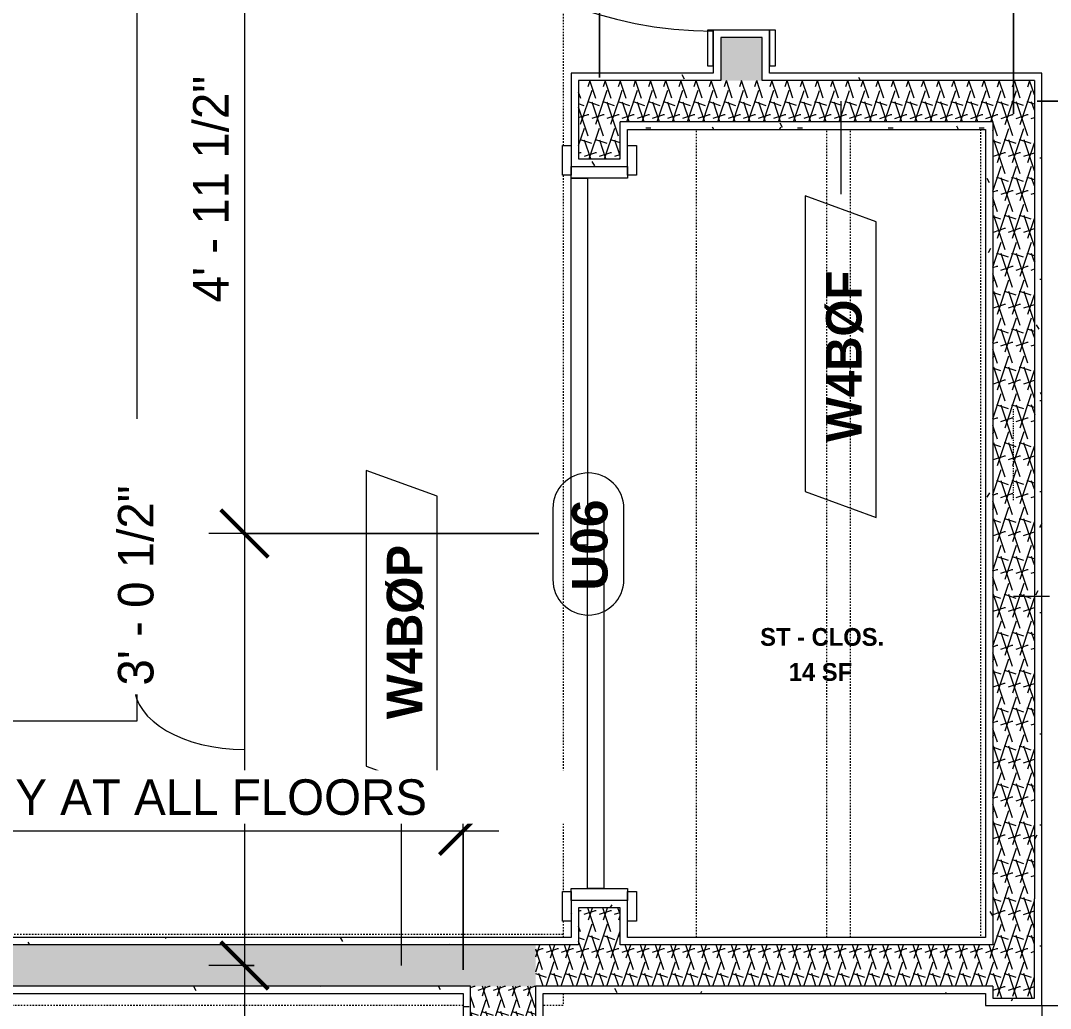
# Model space of a CAD drawing. Header units: inches. Extents: x -4058 to -1781, y 9814 to 12289.
# Drawn here: x -3265.6 to -3178.6, y 10178.4 to 10261.9 of the extents above; entities that cross this region are included whole.
import ezdxf

# ---------------------------------------------------------------- set-up
doc = ezdxf.new("R2010")
doc.units = ezdxf.units.IN
doc.header["$MEASUREMENT"] = 0
doc.linetypes.add('Dash', pattern=[0.25, 0.125, -0.125])
doc.linetypes.add('Dash 3_32_', pattern=[0.1875, 0.09375, -0.09375])
for name, color, linetype, lineweight in [('A-ANNO-DIMS', 211, 'Continuous', 9), ('A-ANNO-DIMS-32', 211, 'Continuous', 9), ('A-AREA-IDEN', 2, 'Continuous', 9), ('A-DETL-1', 90, 'Dash 3_32_', 9), ('A-DOOR-2', 31, 'Continuous', 9), ('A-DOOR-FRAM', 31, 'Continuous', 9), ('A-DOOR-IDEN', 31, 'Continuous', 9), ('A-WALL-2', 113, 'Continuous', 9), ('A-WALL-IDEN', 211, 'Continuous', 9), ('A-WALL-PATT-1', 9, 'Continuous', 9), ('I-FURN', 30, 'Continuous', 9), ('I-FURN-HDLN', 30, 'Dash', 9), ('Q-CASE', 31, 'Continuous', 9), ('Q-CASE-HDLN', 31, 'Dash', 9)]:
    doc.layers.add(name, color=color, linetype=linetype, lineweight=lineweight)
doc.styles.add('Arial_B', font='arialbd.ttf', dxfattribs={"height": 3})
doc.styles.add('Century Gothic', font='ufonts.com_century-gothic.ttf', dxfattribs={"height": 3})
doc.styles.add('Century Gothic_B', font='GOTHICB.TTF', dxfattribs={"height": 1.5})
doc.styles.add('Century Gothic_B_1', font='GOTHICB.TTF', dxfattribs={"height": 3})
doc.dimstyles.new('THE_DIMENSION_STRING', dxfattribs={"dimscale": 12, "dimtxt": 3.132505, "dimasz": 0.333333, "dimexe": 0.25, "dimexo": 0.166667, "dimgap": 0.041667, "dimtad": 1, "dimdec": 4, "dimrnd": 0.0625, "dimzin": 3, "dimdsep": 46, "dimlunit": 4, "dimtxsty": 'Century Gothic', "dimblk1": 'OBLIQUE', "dimblk2": 'OBLIQUE', "dimsah": 1, "dimcen": 0.09, "dimdle": 0.25, "dimazin": 0, "dimtfac": 1, "dimtdec": 4, "dimtix": 1, "dimtmove": 0, "dimatfit": 3, "dimfxl": 1, "dimtvp": 1, "dimtfill": 1, "dimfrac": 2, "dimtolj": 1, "dimtzin": 0, "dimarcsym": 2})
doc.dimstyles.new('THE_DIMENSION_STRING_1', dxfattribs={"dimscale": 12, "dimtxt": 3.132505, "dimasz": 0.333333, "dimexe": 0.25, "dimexo": 0.166667, "dimgap": 0.041667, "dimtad": 1, "dimdec": 4, "dimrnd": 0.0625, "dimzin": 3, "dimdsep": 46, "dimlunit": 4, "dimtxsty": 'Century Gothic', "dimblk1": 'OBLIQUE', "dimblk2": 'OBLIQUE', "dimsah": 1, "dimcen": 0.09, "dimdle": 0.25, "dimazin": 0, "dimtfac": 1, "dimtdec": 4, "dimtix": 1, "dimtmove": 1, "dimatfit": 3, "dimfxl": 1, "dimtvp": 1, "dimtfill": 1, "dimfrac": 2, "dimtolj": 1, "dimtzin": 0, "dimarcsym": 2})
doc.dimstyles.new('THE_DIMENSION_STRING_2', dxfattribs={"dimscale": 12, "dimtxt": 3.132505, "dimasz": 0.333333, "dimexe": 0.25, "dimexo": 0.166667, "dimgap": 0.041667, "dimtad": 1, "dimdec": 4, "dimrnd": 0.0625, "dimzin": 3, "dimdsep": 46, "dimlunit": 4, "dimtxsty": 'Century Gothic', "dimblk1": 'OBLIQUE', "dimblk2": 'OBLIQUE', "dimsah": 1, "dimcen": 0.09, "dimdle": 0.25, "dimazin": 0, "dimtfac": 1, "dimtdec": 4, "dimtix": 1, "dimtmove": 0, "dimatfit": 3, "dimfxl": 1, "dimtvp": 1, "dimtfill": 1, "dimfrac": 2, "dimtolj": 1, "dimtzin": 0, "dimarcsym": 2})
doc.dimstyles.new('THE_DIMENSION_STRING_6', dxfattribs={"dimscale": 12, "dimtxt": 3.132505, "dimasz": 0.333333, "dimexe": 0.25, "dimexo": 0.166667, "dimgap": 0.041667, "dimtad": 1, "dimdec": 4, "dimrnd": 0.0625, "dimzin": 3, "dimdsep": 46, "dimlunit": 4, "dimtxsty": 'Century Gothic', "dimblk1": 'OBLIQUE', "dimblk2": 'OBLIQUE', "dimsah": 1, "dimcen": 0.09, "dimdle": 0.25, "dimazin": 0, "dimtfac": 1, "dimtdec": 4, "dimtix": 1, "dimtmove": 0, "dimatfit": 3, "dimfxl": 1, "dimtvp": 1, "dimtfill": 1, "dimfrac": 2, "dimtolj": 1, "dimtzin": 0, "dimarcsym": 2})
pattern_1 = [(0, (0, 0), (10.24, 2.56), [0.422, -7.258, 0.422, -7.258, -40.96]), (0, (0, 0), (10.24, 2.56), [-15.36, 0.422, -14.938, 0.422, -7.258, -17.92]), (0, (0, 0), (10.24, 2.56), [-38.4, 0.422, -4.698, 0.422, -12.378]), (120, (3.84, 1.28), (-7.33702503, 7.58810013), [0.422, -7.258, 0.422, -7.258, -40.96]), (120, (3.84, 1.28), (-7.33702503, 7.58810013), [-15.36, 0.422, -14.938, 0.422, -7.258, -17.92]), (120, (3.84, 1.28), (-7.33702503, 7.58810013), [-38.4, 0.422, -4.698, 0.422, -12.378]), (240, (5.12, 6.4), (-2.90297497, -10.14810013), [0.422, -7.258, 0.422, -7.258, -40.96]), (240, (5.12, 6.4), (-2.90297497, -10.14810013), [-15.36, 0.422, -14.938, 0.422, -7.258, -17.92]), (240, (5.12, 6.4), (-2.90297497, -10.14810013), [-38.4, 0.422, -4.698, 0.422, -12.378])]
pattern_2 = [(161.57, (0.16, 0.16), (-1.279773737, -0.000426766), [0, -9.107, 1.011, 0]), (18.43, (-0.16, 0.16), (-1.279773737, 0.000426766), [0, -9.107, 1.011, 0]), (108.43, (0.16, 0.16), (0.639452382, -3.199964008), [3.035, -7.083]), (71.57, (-0.16, 0.16), (0.639452382, 3.199964008), [3.035, -7.083])]

# ---------------------------------------------------------------- blocks, each defined once
blk = doc.blocks.new('SLIDING - FLUSH - SLIDING - FLUSH - 5-0 x 6-8-3203586-UNIT PLANS - 2ND FLOOR')
at = {"layer": 'A-DOOR-2'}
for p, q in [((-32.75, 3.25), (-30.25, 3.25)), ((-32.75, 2.5), (-32.75, 3.25)), ((-30.25, 3.25), (-30.25, 2.5)), ((30.25, 3.25), (32.75, 3.25)), ((30.25, 2.5), (30.25, 3.25)), ((32.75, 3.25), (32.75, 2.5)), ((-30.25, 2.5), (-32.75, 2.5)), ((32.75, 2.5), (30.25, 2.5)), ((-1, -0.875), (-1, 0.5)), ((-1, 0.5), (30, 0.5)), ((30, 0.5), (30, -0.875)), ((-30, -2.25), (-30, -0.875)), ((-30, -0.875), (1, -0.875)), ((30, -0.875), (-1, -0.875)), ((1, -0.875), (1, -2.25)), ((-32.75, -2.25), (-30.25, -2.25)), ((-32.75, -3), (-32.75, -2.25)), ((-30.25, -2.25), (-30.25, -3)), ((1, -2.25), (-30, -2.25)), ((30.25, -2.25), (32.75, -2.25)), ((30.25, -3), (30.25, -2.25)), ((32.75, -2.25), (32.75, -3)), ((-30.25, -3), (-32.75, -3)), ((32.75, -3), (30.25, -3))]:
    blk.add_line(p, q, dxfattribs=at)
at = {"layer": 'A-DOOR-FRAM'}
for p, q in [((-31, -2.25), (-31, 2.5)), ((-31, 2.5), (-30, 2.5)), ((-30, 2.5), (-30, -2.25)), ((30, 2.5), (31, 2.5)), ((30, -2.25), (30, 2.5)), ((31, 2.5), (31, -2.25)), ((-30, -2.25), (-31, -2.25)), ((31, -2.25), (30, -2.25))]:
    blk.add_line(p, q, dxfattribs=at)
blk = doc.blocks.new('SWING - SINGLE - FLUSH - SWING - FLUSH - 2-10 x 6-8 - PRIVACY-3983842-UNIT PLANS - 2ND FLOOR')
at = {"layer": 'A-DOOR-2'}
for p, q in [((15, 2.375), (15, 36.383)), ((17, 36.383), (15, 36.383)), ((17, 2.375), (17, 36.383)), ((17, 2.375), (15, 2.375))]:
    blk.add_line(p, q, dxfattribs=at)
blk.add_arc((17, 2.375), 34.067, 93.36569, 180, dxfattribs=at)
at = {"layer": 'A-DOOR-FRAM'}
for p, q in [((-17, 2.875), (-20, 2.875)), ((-20, 2.875), (-20, 2.375)), ((-17, 2.375), (-17, 2.875)), ((20, 2.875), (17, 2.875)), ((17, 2.875), (17, 2.375)), ((20, 2.375), (20, 2.875)), ((-20, 2.375), (-17, 2.375)), ((17, 2.375), (20, 2.375)), ((-17, -2.375), (-20, -2.375)), ((-20, -2.375), (-20, -2.875)), ((-17, -2.875), (-17, -2.375)), ((20, -2.375), (17, -2.375)), ((17, -2.375), (17, -2.875)), ((20, -2.875), (20, -2.375)), ((-20, -2.875), (-17, -2.875)), ((17, -2.875), (20, -2.875))]:
    blk.add_line(p, q, dxfattribs=at)
blk = doc.blocks.new('OD_CW_Closet - OD_CW_Closet-3786599-UNIT PLANS - 2ND FLOOR')
at = {"layer": 'Q-CASE-HDLN'}
for p, q in [((0.738, -24), (0.738, 0)), ((0.738, 0), (68.988, 0)), ((68.988, 0), (68.988, -24)), ((0.738, -11), (68.988, -11)), ((0.738, -13), (68.988, -13)), ((68.988, -24), (0.738, -24))]:
    blk.add_line(p, q, dxfattribs=at)
blk = doc.blocks.new('SWING - SINGLE - FLUSH - SWING - OFFSET PIVOT - 34_ x 80_ - DRYWALL FRAME-3983854-UNIT PLANS - 2ND FLOOR')
at = {"layer": 'A-DOOR-2'}
for p, q in [((15, -2.375), (15, -36.383)), ((17, -2.375), (15, -2.375)), ((17, -2.375), (17, -36.383)), ((17, -36.383), (15, -36.383))]:
    blk.add_line(p, q, dxfattribs=at)
blk.add_arc((17, -2.375), 34.067, 180, 266.63431, dxfattribs=at)
blk = doc.blocks.new('Bed-Standard - Queen 60_ x 79_-3761504-UNIT PLANS - 2ND FLOOR')
at = {"layer": 'I-FURN'}
for p, q in [((-19.311, 41.295), (40.689, 41.295)), ((40.689, 41.295), (40.689, -37.204))]:
    blk.add_line(p, q, dxfattribs=at)
at = {"layer": 'I-FURN-HDLN'}
for p, q in [((-55.311, 77.295), (-7.936, 77.295)), ((-5.436, 77.295), (55.064, 77.295)), ((57.564, 77.295), (58.939, 77.295)), ((58.689, 77.295), (58.689, -37.204)), ((63.689, 77.295), (64.689, 77.295)), ((64.689, 77.295), (64.689, 75.609)), ((64.689, 68.859), (64.689, -13.391))]:
    blk.add_line(p, q, dxfattribs=at)
blk = doc.blocks.new('DIMBLOCK34-UNIT PLANS - 2ND FLOOR')
at = {"layer": 'A-ANNO-DIMS-32', "lineweight": 50}
for p, q in [((-3246.701, 10278.039), (-3248.701, 10280.039)), ((-3246.701, 10278.039), (-3244.701, 10276.039)), ((-3246.701, 10218.539), (-3248.701, 10220.539)), ((-3246.701, 10218.539), (-3244.701, 10216.539))]:
    blk.add_line(p, q, dxfattribs=at)
at = {"layer": 'A-ANNO-DIMS-32'}
for p, q in [((-3228.816, 10278.039), (-3249.701, 10278.039)), ((-3246.701, 10278.039), (-3246.701, 10218.539)), ((-3246.701, 10278.039), (-3228.816, 10278.039)), ((-3221.849, 10218.539), (-3249.701, 10218.539)), ((-3246.701, 10218.539), (-3221.849, 10218.539))]:
    blk.add_line(p, q, dxfattribs=at)
at = {"layer": 'A-ANNO-DIMS-32', "color": 0, "insert": (-3251.046, 10238.047), "char_height": 3, "width": 24.5827, "attachment_point": 1, "rotation": 90, "line_spacing_factor": 0.984502, "style": 'Century Gothic', "bg_fill": 3, "box_fill_scale": 1.25, "bg_fill_color": 256, "bg_fill_true_color": 13158600, "bg_fill_transparency": 0}
blk.add_mtext('4\' - 11 1/2"', dxfattribs=at)
blk = doc.blocks.new('_Oblique')
at = {"color": 0, "linetype": 'ByBlock', "lineweight": -2}
blk.add_line((-0.5, -0.5), (0.5, 0.5), dxfattribs=at)
blk = doc.blocks.new('DIMBLOCK35-UNIT PLANS - 2ND FLOOR')
at = {"layer": 'A-ANNO-DIMS-32', "lineweight": 50}
for p, q in [((-3246.701, 10218.539), (-3248.701, 10220.539)), ((-3246.701, 10218.539), (-3244.701, 10216.539)), ((-3246.701, 10182.039), (-3248.701, 10184.039)), ((-3246.701, 10182.039), (-3244.701, 10180.039))]:
    blk.add_line(p, q, dxfattribs=at)
at = {"layer": 'A-ANNO-DIMS-32'}
for p, q in [((-3221.849, 10218.539), (-3249.701, 10218.539)), ((-3246.701, 10218.539), (-3246.701, 10182.039)), ((-3246.701, 10218.539), (-3221.849, 10218.539)), ((-3245.873, 10182.039), (-3249.701, 10182.039)), ((-3246.701, 10182.039), (-3245.873, 10182.039))]:
    blk.add_line(p, q, dxfattribs=at)
blk.add_ellipse((-3246.701, 10205.682), major_axis=(9.307, 0), ratio=0.579435, start_param=3.141593, end_param=4.712389, dxfattribs=at)
at = {"layer": 'A-ANNO-DIMS-32', "color": 0, "insert": (-3257.393, 10205.682), "char_height": 3, "width": 21.77837, "attachment_point": 1, "rotation": 90, "line_spacing_factor": 0.984502, "style": 'Century Gothic', "bg_fill": 3, "box_fill_scale": 1.25, "bg_fill_color": 256, "bg_fill_true_color": 13158600, "bg_fill_transparency": 0}
blk.add_mtext('3\' - 0 1/2"', dxfattribs=at)
blk = doc.blocks.new('DIMBLOCK36-UNIT PLANS - 2ND FLOOR')
at = {"layer": 'A-ANNO-DIMS-32', "lineweight": 50}
for p, q in [((-3246.701, 10182.039), (-3248.701, 10184.039)), ((-3246.701, 10182.039), (-3244.701, 10180.039)), ((-3246.701, 10147.039), (-3248.701, 10149.039)), ((-3246.701, 10147.039), (-3244.701, 10145.039))]:
    blk.add_line(p, q, dxfattribs=at)
at = {"layer": 'A-ANNO-DIMS-32'}
for p, q in [((-3245.873, 10182.039), (-3249.701, 10182.039)), ((-3246.701, 10182.039), (-3246.701, 10144.039)), ((-3246.701, 10182.039), (-3245.873, 10182.039)), ((-3226.849, 10147.039), (-3249.701, 10147.039)), ((-3246.701, 10147.039), (-3226.849, 10147.039))]:
    blk.add_line(p, q, dxfattribs=at)
at = {"layer": 'A-ANNO-DIMS-32', "color": 0, "insert": (-3251.046, 10158.125), "char_height": 3, "width": 15.39402, "attachment_point": 1, "rotation": 90, "line_spacing_factor": 0.984502, "style": 'Century Gothic', "bg_fill": 3, "box_fill_scale": 1.25, "bg_fill_color": 256, "bg_fill_true_color": 13158600, "bg_fill_transparency": 0}
blk.add_mtext('2\' - 11"', dxfattribs=at)
blk = doc.blocks.new('DIMBLOCK37-UNIT PLANS - 2ND FLOOR')
at = {"layer": 'A-ANNO-DIMS-32'}
for p, q in [((-3216.724, 10257.039), (-3216.724, 10270.372)), ((-3181.724, 10257.039), (-3181.724, 10270.372)), ((-3219.724, 10267.372), (-3178.724, 10267.372)), ((-3216.724, 10267.372), (-3216.724, 10257.039)), ((-3181.724, 10267.372), (-3181.724, 10257.039))]:
    blk.add_line(p, q, dxfattribs=at)
at = {"layer": 'A-ANNO-DIMS-32', "lineweight": 50}
for p, q in [((-3216.724, 10267.372), (-3214.724, 10269.372)), ((-3181.724, 10267.372), (-3179.724, 10269.372)), ((-3216.724, 10267.372), (-3218.724, 10265.372)), ((-3181.724, 10267.372), (-3183.724, 10265.372))]:
    blk.add_line(p, q, dxfattribs=at)
at = {"layer": 'A-ANNO-DIMS-32', "color": 0, "insert": (-3205.638, 10271.717), "char_height": 3, "width": 15.39402, "attachment_point": 1, "line_spacing_factor": 0.984502, "style": 'Century Gothic', "bg_fill": 3, "box_fill_scale": 1.25, "bg_fill_color": 256, "bg_fill_true_color": 13158600, "bg_fill_transparency": 0}
blk.add_mtext('2\' - 11"', dxfattribs=at)
blk = doc.blocks.new('DIMBLOCK40-UNIT PLANS - 2ND FLOOR')
at = {"layer": 'A-ANNO-DIMS-32'}
for p, q in [((-3181.724, 10257.039), (-3181.724, 10285.61)), ((-3204.724, 10283.438), (-3204.724, 10279.61)), ((-3204.724, 10282.61), (-3204.724, 10283.438)), ((-3204.724, 10282.61), (-3178.724, 10282.61)), ((-3181.724, 10282.61), (-3181.724, 10257.039))]:
    blk.add_line(p, q, dxfattribs=at)
at = {"layer": 'A-ANNO-DIMS-32', "lineweight": 50}
for p, q in [((-3204.724, 10282.61), (-3202.724, 10284.61)), ((-3181.724, 10282.61), (-3179.724, 10284.61)), ((-3204.724, 10282.61), (-3206.724, 10280.61)), ((-3181.724, 10282.61), (-3183.724, 10280.61))]:
    blk.add_line(p, q, dxfattribs=at)
at = {"layer": 'A-ANNO-DIMS-32', "color": 0, "insert": (-3199.638, 10286.955), "char_height": 3, "width": 15.39402, "attachment_point": 1, "line_spacing_factor": 0.984502, "style": 'Century Gothic', "bg_fill": 3, "box_fill_scale": 1.25, "bg_fill_color": 256, "bg_fill_true_color": 13158600, "bg_fill_transparency": 0}
blk.add_mtext('1\' - 11"', dxfattribs=at)
blk = doc.blocks.new('Wall Tag - Arch Wall-3956453-UNIT PLANS - 2ND FLOOR')
at = {"layer": 'A-WALL-IDEN'}
for p, q in [((-0.3561, 0.0937), (-0.4244, -0.0937)), ((0.4244, 0.0937), (-0.3561, 0.0937)), ((0.3561, -0.0937), (0.4244, 0.0937)), ((-0.4244, -0.0937), (0.3561, -0.0937))]:
    blk.add_line(p, q, dxfattribs=at)
blk = doc.blocks.new('Door Tag - Type Mark-2601225-UNIT PLANS - 2ND FLOOR')
at = {"layer": 'A-DOOR-IDEN'}
for p, q in [((0.09375, 0.09375), (-0.09375, 0.09375)), ((-0.09375, -0.09375), (0.09375, -0.09375))]:
    blk.add_line(p, q, dxfattribs=at)
for centre, start, end in [((-0.09375, 0), 90, 270), ((0.09375, 0), 270, 90)]:
    blk.add_arc(centre, 0.09375, start, end, dxfattribs=at)
blk = doc.blocks.new('DIMBLOCK446-UNIT PLANS - 2ND FLOOR')
at = {"layer": 'A-ANNO-DIMS-32'}
for p, q in [((-3181.724, 10253.987), (-3181.724, 10285.61)), ((-3137.124, 10276.812), (-3137.124, 10285.61)), ((-3184.724, 10282.61), (-3134.124, 10282.61)), ((-3181.724, 10282.61), (-3181.724, 10253.987)), ((-3137.124, 10282.61), (-3137.124, 10276.812))]:
    blk.add_line(p, q, dxfattribs=at)
at = {"layer": 'A-ANNO-DIMS-32', "lineweight": 50}
for p, q in [((-3181.724, 10282.61), (-3179.724, 10284.61)), ((-3137.124, 10282.61), (-3135.124, 10284.61)), ((-3181.724, 10282.61), (-3183.724, 10280.61)), ((-3137.124, 10282.61), (-3139.124, 10280.61))]:
    blk.add_line(p, q, dxfattribs=at)
at = {"layer": 'A-ANNO-DIMS-32', "color": 0, "insert": (-3168.498, 10286.955), "char_height": 3, "width": 21.77837, "attachment_point": 1, "line_spacing_factor": 0.984502, "style": 'Century Gothic', "bg_fill": 3, "box_fill_scale": 1.25, "bg_fill_color": 256, "bg_fill_true_color": 13158600, "bg_fill_transparency": 0}
blk.add_mtext('3\' - 8 5/8"', dxfattribs=at)
blk = doc.blocks.new('DIMBLOCK497-UNIT PLANS - 2ND FLOOR')
at = {"layer": 'A-ANNO-DIMS-32'}
for p, q in [((-3175.298, 10359.039), (-3175.298, 10252.039)), ((-3190.724, 10356.039), (-3172.298, 10356.039)), ((-3175.298, 10356.039), (-3190.724, 10356.039)), ((-3179.724, 10255.039), (-3172.298, 10255.039)), ((-3175.298, 10255.039), (-3179.724, 10255.039))]:
    blk.add_line(p, q, dxfattribs=at)
at = {"layer": 'A-ANNO-DIMS-32', "lineweight": 50}
for p, q in [((-3175.298, 10356.039), (-3177.298, 10358.039)), ((-3175.298, 10356.039), (-3173.298, 10354.039)), ((-3175.298, 10255.039), (-3177.298, 10257.039)), ((-3175.298, 10255.039), (-3173.298, 10253.039))]:
    blk.add_line(p, q, dxfattribs=at)
at = {"layer": 'A-ANNO-DIMS-32', "color": 0, "insert": (-3179.644, 10300.294), "char_height": 3, "width": 12.58969, "attachment_point": 1, "rotation": 90, "line_spacing_factor": 0.984502, "style": 'Century Gothic', "bg_fill": 3, "box_fill_scale": 1.25, "bg_fill_color": 256, "bg_fill_true_color": 13158600, "bg_fill_transparency": 0}
blk.add_mtext('8\' - 5"', dxfattribs=at)
blk = doc.blocks.new('DIMBLOCK1356-UNIT PLANS - 2ND FLOOR')
at = {"layer": 'A-ANNO-DIMS-32'}
for p, q in [((-3322.286, 10181.664), (-3322.286, 10196.418)), ((-3228.224, 10181.664), (-3228.224, 10196.418)), ((-3325.286, 10193.418), (-3225.224, 10193.418)), ((-3322.286, 10193.418), (-3322.286, 10181.664)), ((-3228.224, 10193.418), (-3228.224, 10181.664))]:
    blk.add_line(p, q, dxfattribs=at)
at = {"layer": 'A-ANNO-DIMS-32', "lineweight": 50}
for p, q in [((-3322.286, 10193.418), (-3320.286, 10195.418)), ((-3228.224, 10193.418), (-3226.224, 10195.418)), ((-3322.286, 10193.418), (-3324.286, 10191.418)), ((-3228.224, 10193.418), (-3230.224, 10191.418))]:
    blk.add_line(p, q, dxfattribs=at)
at = {"layer": 'A-ANNO-DIMS-32', "color": 0, "insert": (-3314.884, 10197.764), "char_height": 3, "width": 95.10881, "attachment_point": 1, "line_spacing_factor": 0.984502, "style": 'Century Gothic', "bg_fill": 3, "box_fill_scale": 1.25, "bg_fill_color": 256, "bg_fill_true_color": 13158600, "bg_fill_transparency": 0}
blk.add_mtext('25 SF OPEN CLERESTORY AT ALL FLOORS', dxfattribs=at)

msp = doc.modelspace()

# ---------------------------------------------------------------- hatches: boundary and pattern name
at = {"layer": 'A-WALL-PATT-1'}
h = msp.add_hatch(dxfattribs=at)
h.set_pattern_fill('FP_1', color=256, style=0, pattern_type=2)
h.set_pattern_definition(pattern_1)
h.paths.add_polyline_path([(-3206.47374, 10257.4144), (-3206.47374, 10260.4144), (-3204.72374, 10260.4144), (-3204.72374, 10261.0394), (-3207.09874, 10261.0394), (-3207.09874, 10257.4144)], flags=0)
h.paths.add_polyline_path([(-3204.72374, 10295.0394), (-3204.72374, 10295.6644), (-3206.47374, 10295.6644), (-3206.47374, 10299.2894), (-3207.09874, 10299.2894), (-3207.09874, 10295.0394)], flags=0)
h.paths.add_polyline_path([(-3206.47374, 10302.7894), (-3206.47374, 10306.4144), (-3204.72374, 10306.4144), (-3204.72374, 10307.0394), (-3207.09874, 10307.0394), (-3207.09874, 10302.7894)], flags=0)
h.paths.add_polyline_path([(-3204.72374, 10341.0394), (-3204.72374, 10341.6644), (-3206.47374, 10341.6644), (-3206.47374, 10356.03481), (-3207.09874, 10356.03481), (-3207.09874, 10341.0394)], flags=0)
h = msp.add_hatch(dxfattribs=at)
h.set_pattern_fill('FP_5', color=256, style=0, pattern_type=2)
h.set_pattern_definition(pattern_2)
h.paths.add_polyline_path([(-3202.97374, 10256.7894), (-3202.97374, 10260.4144), (-3206.47374, 10260.4144), (-3206.47374, 10256.7894)], flags=0)
h.paths.add_polyline_path([(-3204.72374, 10295.6644), (-3202.97374, 10295.6644), (-3202.97374, 10306.4144), (-3206.47374, 10306.4144), (-3206.47374, 10295.6644)], flags=0)
h.paths.add_polyline_path([(-3204.72374, 10341.6644), (-3202.97374, 10341.6644), (-3202.97374, 10356.03481), (-3206.47374, 10356.03481), (-3206.47374, 10341.6644)], flags=0)
h = msp.add_hatch(dxfattribs=at)
h.set_pattern_fill('FP_1', color=256, style=0, pattern_type=2)
h.set_pattern_definition(pattern_1)
h.paths.add_polyline_path([(-3202.97374, 10257.4144), (-3202.34874, 10257.4144), (-3202.34874, 10261.0394), (-3204.72374, 10261.0394), (-3204.72374, 10260.4144), (-3202.97374, 10260.4144), (-3202.97374, 10257.82524)], flags=0)
h.paths.add_polyline_path([(-3202.34874, 10295.0394), (-3202.34874, 10307.0394), (-3204.72374, 10307.0394), (-3204.72374, 10306.4144), (-3202.97374, 10306.4144), (-3202.97374, 10295.6644), (-3204.72374, 10295.6644), (-3204.72374, 10295.0394)], flags=0)
h.paths.add_polyline_path([(-3202.34874, 10341.0394), (-3202.34874, 10356.03481), (-3202.97374, 10356.03481), (-3202.97374, 10341.6644), (-3204.72374, 10341.6644), (-3204.72374, 10341.0394)], flags=0)
h = msp.add_hatch(dxfattribs=at)
h.set_pattern_fill('FP_1', color=256, style=0, pattern_type=2)
h.set_pattern_definition(pattern_1)
h.paths.add_polyline_path([(-3219.09874, 10184.4144), (-3218.47374, 10184.4144), (-3218.47374, 10186.9144), (-3216.72374, 10186.9144), (-3216.72374, 10187.5394), (-3219.09874, 10187.5394)], flags=0)
h.paths.add_polyline_path([(-3216.72374, 10249.5394), (-3216.72374, 10250.1644), (-3218.47374, 10250.1644), (-3218.47374, 10257.4144), (-3219.09874, 10257.4144), (-3219.09874, 10249.5394)], flags=0)
h = msp.add_hatch(dxfattribs=at)
h.set_pattern_fill('FP_1', color=256, style=0, pattern_type=2)
h.set_pattern_definition(pattern_1)
h.paths.add_polyline_path([(-3179.97374, 10256.7894), (-3179.97374, 10257.4144), (-3202.97374, 10257.4144), (-3202.97374, 10256.7894), (-3183.47374, 10256.7894)], flags=0)
h.paths.add_polyline_path([(-3206.47374, 10256.7894), (-3206.47374, 10257.4144), (-3218.47374, 10257.4144), (-3218.47374, 10256.7894), (-3214.34874, 10256.7894)], flags=0)
h = msp.add_hatch(dxfattribs=at)
h.set_pattern_fill('FP_1', color=256, style=0, pattern_type=2)
h.set_pattern_definition(pattern_1)
h.paths.add_polyline_path([(-3179.97374, 10187.65981), (-3179.34874, 10187.65981), (-3179.34874, 10257.4144), (-3179.97374, 10257.4144), (-3179.97374, 10220.41141)], flags=0)
h = msp.add_hatch(dxfattribs=at)
h.set_pattern_fill('FP_5', color=256, style=0, pattern_type=2)
h.set_pattern_definition(pattern_2)
h.paths.add_polyline_path([(-3214.97374, 10183.7894), (-3214.97374, 10186.9144), (-3218.47374, 10186.9144), (-3218.47374, 10183.7894)], flags=0)
h.paths.add_polyline_path([(-3214.97374, 10250.1644), (-3214.97374, 10256.7894), (-3218.47374, 10256.7894), (-3218.47374, 10250.1644), (-3216.72374, 10250.1644)], flags=0)
h = msp.add_hatch(dxfattribs=at)
h.set_pattern_fill('FP_5', color=256, style=0, pattern_type=2)
h.set_pattern_definition(pattern_2)
h.paths.add_polyline_path([(-3184.09874, 10253.2894), (-3183.47374, 10253.2894), (-3183.47374, 10256.7894), (-3214.97374, 10256.7894), (-3214.97374, 10253.2894), (-3186.01856, 10253.2894)], flags=0)
h = msp.add_hatch(dxfattribs=at)
h.set_pattern_fill('FP_5', color=256, style=0, pattern_type=2)
h.set_pattern_definition(pattern_2)
h.paths.add_polyline_path([(-3179.97374, 10187.65981), (-3179.97374, 10256.7894), (-3183.47374, 10256.7894), (-3183.47374, 10187.65981), (-3181.72374, 10187.65981)], flags=0)
h = msp.add_hatch(dxfattribs=at)
h.set_pattern_fill('FP_1', color=256, style=0, pattern_type=2)
h.set_pattern_definition(pattern_1)
h.paths.add_polyline_path([(-3214.34874, 10184.4144), (-3214.34874, 10187.5394), (-3216.72374, 10187.5394), (-3216.72374, 10186.9144), (-3214.97374, 10186.9144), (-3214.97374, 10184.4144)], flags=0)
h.paths.add_polyline_path([(-3214.34874, 10249.5394), (-3214.34874, 10253.2894), (-3214.97374, 10253.2894), (-3214.97374, 10250.1644), (-3216.72374, 10250.1644), (-3216.72374, 10249.5394)], flags=0)
h = msp.add_hatch(dxfattribs=at)
h.set_pattern_fill('FP_1', color=256, style=0, pattern_type=2)
h.set_pattern_definition(pattern_1)
h.paths.add_polyline_path([(-3184.09874, 10252.6644), (-3184.09874, 10253.2894), (-3214.34874, 10253.2894), (-3214.34874, 10252.6644), (-3186.01856, 10252.6644)], flags=0)
h = msp.add_hatch(dxfattribs=at)
h.set_pattern_fill('FP_1', color=256, style=0, pattern_type=2)
h.set_pattern_definition(pattern_1)
h.paths.add_polyline_path([(-3184.09874, 10187.65981), (-3183.47374, 10187.65981), (-3183.47374, 10253.2894), (-3184.09874, 10253.2894), (-3184.09874, 10220.41141)], flags=0)
h = msp.add_hatch(dxfattribs=at)
h.set_pattern_fill('FP_1', color=256, style=0, pattern_type=2)
h.set_pattern_definition(pattern_1)
h.paths.add_polyline_path([(-3184.09874, 10178.6644), (-3181.72374, 10178.6644), (-3181.72374, 10179.2894), (-3183.47374, 10179.2894), (-3183.47374, 10180.2894), (-3184.09874, 10180.2894), (-3184.09874, 10179.6644)], flags=0)
h.paths.add_polyline_path([(-3183.47374, 10183.7894), (-3183.47374, 10187.65981), (-3184.09874, 10187.65981), (-3184.09874, 10183.7894)], flags=0)
h = msp.add_hatch(dxfattribs=at)
h.set_pattern_fill('FP_5', color=256, style=0, pattern_type=2)
h.set_pattern_definition(pattern_2)
h.paths.add_polyline_path([(-3183.47374, 10179.2894), (-3179.97374, 10179.2894), (-3179.97374, 10187.65981), (-3183.47374, 10187.65981), (-3183.47374, 10180.2894)], flags=0)
h = msp.add_hatch(dxfattribs=at)
h.set_pattern_fill('FP_1', color=256, style=0, pattern_type=2)
h.set_pattern_definition(pattern_1)
h.paths.add_polyline_path([(-3181.72374, 10178.6644), (-3179.34874, 10178.6644), (-3179.34874, 10187.65981), (-3179.97374, 10187.65981), (-3179.97374, 10179.2894), (-3181.72374, 10179.2894)], flags=0)
h = msp.add_hatch(dxfattribs=at)
h.set_pattern_fill('FP_1', color=256, style=0, pattern_type=2)
h.set_pattern_definition(pattern_1)
h.paths.add_polyline_path([(-3221.47374, 10183.7894), (-3221.47374, 10184.4144), (-3334.47374, 10184.4144), (-3334.47374, 10183.7894), (-3222.09874, 10183.7894)], flags=0)
h = msp.add_hatch(dxfattribs=at)
h.set_pattern_fill('FP_5', color=256, style=0, pattern_type=2)
h.set_pattern_definition(pattern_2)
h.paths.add_polyline_path([(-3222.09874, 10180.2894), (-3222.09874, 10183.7894), (-3334.47374, 10183.7894), (-3334.47374, 10180.2894), (-3227.59874, 10180.2894)], flags=0)
h = msp.add_hatch(dxfattribs=at)
h.set_pattern_fill('FP_5', color=256, style=0, pattern_type=2)
h.set_pattern_definition(pattern_2)
h.paths.add_polyline_path([(-3183.47374, 10180.2894), (-3183.47374, 10183.7894), (-3222.09874, 10183.7894), (-3222.09874, 10180.2894), (-3184.09874, 10180.2894)], flags=0)
h = msp.add_hatch(dxfattribs=at)
h.set_pattern_fill('FP_1', color=256, style=0, pattern_type=2)
h.set_pattern_definition(pattern_1)
h.paths.add_polyline_path([(-3228.22374, 10179.6644), (-3227.59874, 10179.6644), (-3227.59874, 10180.2894), (-3322.91124, 10180.2894), (-3322.91124, 10179.6644), (-3254.64481, 10179.6644)], flags=0)
h.paths.add_polyline_path([(-3326.66124, 10179.6644), (-3326.66124, 10180.2894), (-3334.47374, 10180.2894), (-3334.47374, 10179.6644)], flags=0)
h = msp.add_hatch(dxfattribs=at)
h.set_pattern_fill('FP_5', color=256, style=0, pattern_type=2)
h.set_pattern_definition(pattern_2)
h.paths.add_polyline_path([(-3222.09874, 10148.7894), (-3222.09874, 10180.2894), (-3227.59874, 10180.2894), (-3227.59874, 10148.7894)], flags=0)
h = msp.add_hatch(dxfattribs=at)
h.set_pattern_fill('FP_1', color=256, style=0, pattern_type=2)
h.set_pattern_definition(pattern_1)
h.paths.add_polyline_path([(-3222.09874, 10149.4144), (-3221.47374, 10149.4144), (-3221.47374, 10180.2894), (-3222.09874, 10180.2894), (-3222.09874, 10179.6644)], flags=0)
h = msp.add_hatch(dxfattribs=at)
h.set_pattern_fill('FP_1', color=256, style=0, pattern_type=2)
h.set_pattern_definition(pattern_1)
h.paths.add_polyline_path([(-3184.09874, 10179.6644), (-3184.09874, 10180.2894), (-3221.47374, 10180.2894), (-3221.47374, 10179.6644), (-3186.01856, 10179.6644)], flags=0)
h = msp.add_hatch(dxfattribs=at)
h.set_pattern_fill('FP_1', color=256, style=0, pattern_type=2)
h.set_pattern_definition(pattern_1)
h.paths.add_polyline_path([(-3227.59874, 10145.2894), (-3227.59874, 10179.6644), (-3228.22374, 10179.6644), (-3228.22374, 10145.2894)], flags=0)

# ---------------------------------------------------------------- linework, layer by layer
at = {"layer": 'A-DETL-1'}
msp.add_line((-3181.72374, 10221.3496), (-3181.72374, 10229.0394), dxfattribs=at)
at = {"layer": 'A-WALL-2'}
for p, q in [((-3207.09874, 10261.0394), (-3207.09874, 10257.4144)), ((-3202.34874, 10261.0394), (-3207.09874, 10261.0394)), ((-3202.34874, 10257.4144), (-3202.34874, 10261.0394)), ((-3206.47374, 10260.4144), (-3206.47374, 10256.7894)), ((-3202.97374, 10260.4144), (-3206.47374, 10260.4144)), ((-3202.97374, 10256.7894), (-3202.97374, 10260.4144)), ((-3219.09874, 10257.4144), (-3219.09874, 10249.5394)), ((-3207.09874, 10257.4144), (-3219.09874, 10257.4144)), ((-3179.34874, 10257.4144), (-3202.34874, 10257.4144)), ((-3179.34874, 10187.65981), (-3179.34874, 10257.4144)), ((-3218.47374, 10256.7894), (-3218.47374, 10250.1644)), ((-3206.47374, 10256.7894), (-3218.47374, 10256.7894)), ((-3179.97374, 10256.7894), (-3202.97374, 10256.7894)), ((-3179.97374, 10256.7894), (-3179.97374, 10187.65981)), ((-3214.97374, 10250.1644), (-3214.97374, 10253.2894)), ((-3183.47374, 10253.2894), (-3214.97374, 10253.2894)), ((-3183.47374, 10253.2894), (-3183.47374, 10187.65981)), ((-3214.34874, 10249.5394), (-3214.34874, 10252.6644)), ((-3214.34874, 10252.6644), (-3184.09874, 10252.6644)), ((-3184.09874, 10252.6644), (-3184.09874, 10187.65981)), ((-3219.09874, 10249.5394), (-3214.34874, 10249.5394)), ((-3218.47374, 10250.1644), (-3214.97374, 10250.1644)), ((-3184.09874, 10187.65981), (-3184.09874, 10184.4144)), ((-3183.47374, 10187.65981), (-3183.47374, 10183.7894)), ((-3179.97374, 10179.2894), (-3179.97374, 10187.65981)), ((-3179.34874, 10178.6644), (-3179.34874, 10187.65981)), ((-3219.09874, 10187.5394), (-3219.09874, 10184.4144)), ((-3214.34874, 10187.5394), (-3219.09874, 10187.5394)), ((-3214.97374, 10186.9144), (-3218.47374, 10186.9144)), ((-3218.47374, 10186.9144), (-3218.47374, 10183.7894)), ((-3214.97374, 10183.7894), (-3214.97374, 10186.9144)), ((-3214.34874, 10184.4144), (-3214.34874, 10187.5394)), ((-3219.09874, 10184.4144), (-3334.47374, 10184.4144)), ((-3184.09874, 10184.4144), (-3214.34874, 10184.4144)), ((-3218.47374, 10183.7894), (-3334.47374, 10183.7894)), ((-3183.47374, 10183.7894), (-3214.97374, 10183.7894)), ((-3227.59874, 10180.2894), (-3322.91124, 10180.2894)), ((-3227.59874, 10145.2894), (-3227.59874, 10180.2894)), ((-3222.09874, 10148.7894), (-3222.09874, 10180.2894)), ((-3183.47374, 10180.2894), (-3222.09874, 10180.2894)), ((-3183.47374, 10180.2894), (-3183.47374, 10179.2894)), ((-3322.28624, 10179.6644), (-3228.22374, 10179.6644)), ((-3228.22374, 10179.6644), (-3228.22374, 10144.6644)), ((-3221.47374, 10149.4144), (-3221.47374, 10179.6644)), ((-3221.47374, 10179.6644), (-3184.09874, 10179.6644)), ((-3184.09874, 10179.6644), (-3184.09874, 10178.6644)), ((-3183.47374, 10179.2894), (-3179.97374, 10179.2894)), ((-3184.09874, 10178.6644), (-3179.34874, 10178.6644))]:
    msp.add_line(p, q, dxfattribs=at)
at = {"layer": 'A-WALL-IDEN'}
msp.add_line((-3181.72374, 10213.22307), (-3178.69441, 10213.22307), dxfattribs=at)

# ---------------------------------------------------------------- block references
at = {"layer": 'A-DOOR-2'}
for name, p, rotation in [('SWING - SINGLE - FLUSH - SWING - FLUSH - 2-10 x 6-8 - PRIVACY-3983842-UNIT PLANS - 2ND FLOOR', (-3204.72374, 10278.0394), 89.99999999996759), ('SLIDING - FLUSH - SLIDING - FLUSH - 5-0 x 6-8-3203586-UNIT PLANS - 2ND FLOOR', (-3216.84874, 10218.5394), 269.9999999999554), ('SWING - SINGLE - FLUSH - SWING - OFFSET PIVOT - 34_ x 80_ - DRYWALL FRAME-3983854-UNIT PLANS - 2ND FLOOR', (-3181.72374, 10161.6644), 90.0000000000227)]:
    msp.add_blockref(name, p, dxfattribs=dict(at, rotation=rotation))
at = {"layer": 'A-WALL-IDEN', "xscale": 31.99999999999999, "yscale": 31.99999999999999, "zscale": 31.99999999999999, "rotation": 89.99999999999991}
msp.add_blockref('Wall Tag - Arch Wall-3956453-UNIT PLANS - 2ND FLOOR', (-3196.32815, 10233.46454), dxfattribs=at)
at = {"layer": 'I-FURN', "rotation": 269.9999999999721}
msp.add_blockref('Bed-Standard - Queen 60_ x 79_-3761504-UNIT PLANS - 2ND FLOOR', (-3297.08274, 10243.35292), dxfattribs=at)
at = {"layer": 'Q-CASE', "rotation": 89.99999999997935}
msp.add_blockref('OD_CW_Closet - OD_CW_Closet-3786599-UNIT PLANS - 2ND FLOOR', (-3208.51241, 10183.67669), dxfattribs=at)

# ---------------------------------------------------------------- texts
at = {"layer": 'A-AREA-IDEN', "char_height": 1.5, "attachment_point": 1, "style": 'Century Gothic_B'}
for s, insert, width in [('ST - CLOS.', (-3203.13974, 10210.54226), 11.615), ('14 SF', (-3200.72084, 10207.58056), 5.757)]:
    msp.add_mtext(s, dxfattribs=dict(at, insert=insert, width=width))
at = {"layer": 'A-DOOR-IDEN', "insert": (-3219.03268, 10213.70954), "char_height": 3, "width": 9.393, "attachment_point": 1, "rotation": 90, "style": 'Arial_B'}
msp.add_mtext('U06', dxfattribs=at)
at = {"layer": 'A-WALL-IDEN', "insert": (-3197.57568, 10226.24861), "char_height": 3, "width": 17.372, "attachment_point": 1, "rotation": 90, "style": 'Century Gothic_B_1'}
msp.add_mtext('W4BØF', dxfattribs=at)

# ---------------------------------------------------------------- next in the draw order: dimensions: what is measured, and where the dimension line sits
at = {"layer": 'A-ANNO-DIMS'}
dim = msp.add_linear_dim(base=(-3246.70122, 10218.5394), p1=(-3226.81633, 10278.0394), p2=(-3219.84874, 10218.5394), angle=90, dimstyle='THE_DIMENSION_STRING', override={"dimpost": '<>', "dimfxl": 59.906572}, dxfattribs=at)
dim.commit()
dim.dimension.update_dxf_attribs({"geometry": 'DIMBLOCK34-UNIT PLANS - 2ND FLOOR', "text_midpoint": (-3248.94289, 10248.2894)})

# ---------------------------------------------------------------- next in the draw order: dimensions: what is measured, and where the dimension line sits
dim = msp.add_linear_dim(base=(-3181.72374, 10267.37194), p1=(-3216.72374, 10255.0394), p2=(-3181.72374, 10255.0394), dimstyle='THE_DIMENSION_STRING', override={"dimpost": '<>', "dimfxl": 35}, dxfattribs=at)
dim.commit()
dim.dimension.update_dxf_attribs({"geometry": 'DIMBLOCK37-UNIT PLANS - 2ND FLOOR', "text_midpoint": (-3199.22374, 10269.40967)})
dim = msp.add_linear_dim(base=(-3246.70122, 10182.0394), p1=(-3219.84874, 10218.5394), p2=(-3243.87279, 10182.0394), angle=90, dimstyle='THE_DIMENSION_STRING_1', override={"dimpost": '<>', "dimfxl": 43.69674}, dxfattribs=at)
dim.commit()
dim.dimension.update_dxf_attribs({"geometry": 'DIMBLOCK35-UNIT PLANS - 2ND FLOOR', "text_midpoint": (-3255.39256, 10216.57157), "dimtype": 160, "text_rotation": 90})

# ---------------------------------------------------------------- next in the draw order: block references
at = {"layer": 'A-DOOR-IDEN', "xscale": 31.99999999999999, "yscale": 31.99999999999999, "zscale": 31.99999999999999, "rotation": 89.99999999999991}
msp.add_blockref('Door Tag - Type Mark-2601225-UNIT PLANS - 2ND FLOOR', (-3217.65282, 10217.64143), dxfattribs=at)
at = {"layer": 'A-WALL-IDEN', "xscale": 31.99999999999999, "yscale": 31.99999999999999, "zscale": 31.99999999999999, "rotation": 89.99999999999991}
msp.add_blockref('Wall Tag - Arch Wall-3956453-UNIT PLANS - 2ND FLOOR', (-3233.43579, 10210.2754), dxfattribs=at)

# ---------------------------------------------------------------- next in the draw order: texts
at = {"layer": 'A-WALL-IDEN', "insert": (-3234.68332, 10202.8453), "char_height": 3, "width": 17.877, "attachment_point": 1, "rotation": 90, "style": 'Century Gothic_B_1'}
msp.add_mtext('W4BØP', dxfattribs=at)

# ---------------------------------------------------------------- next in the draw order: dimensions: what is measured, and where the dimension line sits
at = {"layer": 'A-ANNO-DIMS'}
dim = msp.add_linear_dim(base=(-3181.72374, 10282.60963), p1=(-3204.72374, 10285.43806), p2=(-3181.72374, 10255.0394), dimstyle='THE_DIMENSION_STRING', override={"dimpost": '<>', "dimfxl": 38.119271}, dxfattribs=at)
dim.commit()
dim.dimension.update_dxf_attribs({"geometry": 'DIMBLOCK40-UNIT PLANS - 2ND FLOOR', "text_midpoint": (-3193.22374, 10284.60963)})
dim = msp.add_linear_dim(base=(-3246.70122, 10147.0394), p1=(-3243.87279, 10182.0394), p2=(-3224.84874, 10147.0394), angle=90, dimstyle='THE_DIMENSION_STRING', override={"dimpost": '<>', "dimfxl": 39.836096}, dxfattribs=at)
dim.commit()
dim.dimension.update_dxf_attribs({"geometry": 'DIMBLOCK36-UNIT PLANS - 2ND FLOOR', "text_midpoint": (-3248.73895, 10164.5394)})

# ---------------------------------------------------------------- next in the draw order: linework, layer by layer
at = {"layer": 'A-WALL-IDEN'}
for p, q in [((-3196.32815, 10255.0394), (-3196.32815, 10247.19624)), ((-3233.43579, 10182.0394), (-3233.43579, 10196.54369))]:
    msp.add_line(p, q, dxfattribs=at)

# ---------------------------------------------------------------- next in the draw order: dimensions: what is measured, and where the dimension line sits
at = {"layer": 'A-ANNO-DIMS'}
dim = msp.add_linear_dim(base=(-3137.12374, 10282.60963), p1=(-3181.72374, 10251.98704), p2=(-3137.12374, 10274.81186), dimstyle='THE_DIMENSION_STRING_2', override={"dimpost": '<>', "dimfxl": 50.101224}, dxfattribs=at)
dim.commit()
dim.dimension.update_dxf_attribs({"geometry": 'DIMBLOCK446-UNIT PLANS - 2ND FLOOR', "text_midpoint": (-3159.42374, 10284.85131)})

# ---------------------------------------------------------------- next in the draw order: dimensions: what is measured, and where the dimension line sits
dim = msp.add_linear_dim(base=(-3175.29825, 10255.0394), p1=(-3192.72374, 10356.0394), p2=(-3181.72374, 10255.0394), angle=90, dimstyle='THE_DIMENSION_STRING_2', override={"dimpost": '<>', "dimfxl": 101.597244}, dxfattribs=at)
dim.commit()
dim.dimension.update_dxf_attribs({"geometry": 'DIMBLOCK497-UNIT PLANS - 2ND FLOOR', "text_midpoint": (-3177.37371, 10305.5394)})
dim = msp.add_linear_dim(base=(-3228.22374, 10193.41829), p1=(-3322.28624, 10179.6644), p2=(-3228.22374, 10179.6644), text='25 SF OPEN CLERESTORY AT ALL FLOORS', dimstyle='THE_DIMENSION_STRING_6', override={"dimpost": '<>', "dimfxl": 94.0625}, dxfattribs=at)
dim.commit()
dim.dimension.update_dxf_attribs({"geometry": 'DIMBLOCK1356-UNIT PLANS - 2ND FLOOR', "text_midpoint": (-3275.25499, 10195.49375)})

doc.saveas('drawing.dxf')
